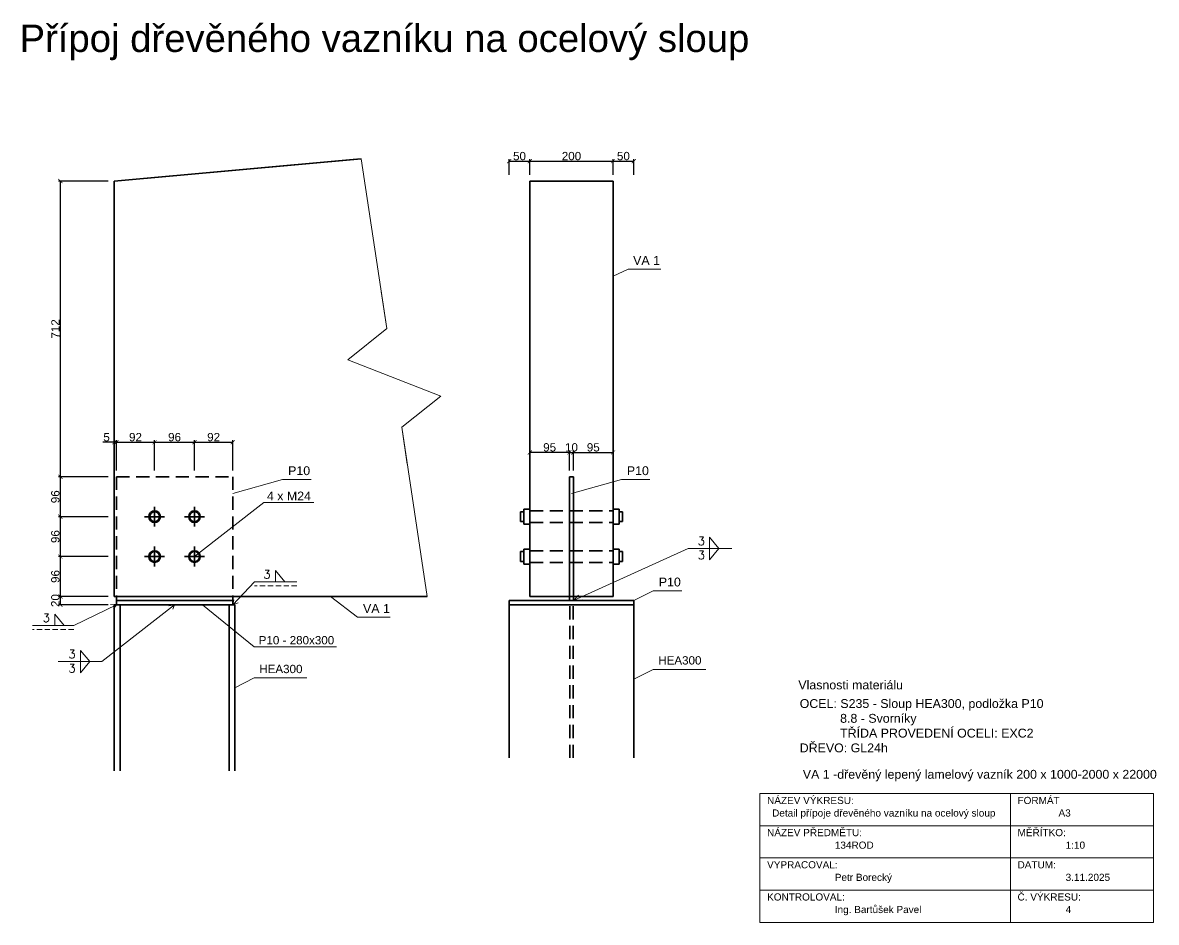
# Model space of a CAD drawing. Header units: millimetres. Extents: x 60091 to 157337, y -34158 to 48031.
# Drawn here: x 142075 to 144803, y 10151 to 12317 of the extents above; entities that cross this region are included whole.
import ezdxf

# ---------------------------------------------------------------- set-up
doc = ezdxf.new("R2010")
doc.units = ezdxf.units.MM
doc.header["$LTSCALE"] = 50
doc.linetypes.add('ČÁRKOVANÁ', pattern=[19.05, 12.7, -6.35])
for name, color, linetype, lineweight in [('kotymoje', 4, 'Continuous', 18), ('Kóty', 4, 'Continuous', 18), ('TENKÁ PLNÁ ČÁRA', 7, 'Continuous', 18), ('Texty', 255, 'Continuous', 13), ('TLUSTA CARKOVANA', 2, 'ČÁRKOVANÁ', 35), ('TLUSTÁ PLNÁ ČÁRA', 2, 'Continuous', 35), ('šrafy', 7, 'Continuous', 13)]:
    doc.layers.add(name, color=color, linetype=linetype, lineweight=lineweight)
doc.styles.add('rez', font='arial.ttf', dxfattribs={"height": 20})
doc.styles.get("Standard").update_dxf_attribs({"font": 'arial.ttf'})
doc.dimstyles.new('koty rez', dxfattribs={"dimtxt": 20, "dimasz": 10, "dimexe": 5, "dimexo": 15, "dimgap": 2, "dimtad": 1, "dimtxsty": 'rez', "dimblk": 'ARCHTICK', "dimcen": 2.5, "dimadec": 0, "dimazin": 0, "dimtfac": 1, "dimtmove": 0, "dimatfit": 3, "dimfxl": 1, "dimarcsym": 0})

# ---------------------------------------------------------------- blocks, each defined once
blk = doc.blocks.new('_ArchTick')
at = {"color": 0, "linetype": 'ByBlock', "const_width": 0.15}
blk.add_lwpolyline([(-0.5, -0.5), (0.5, 0.5)], dxfattribs=at)
blk = doc.blocks.new('*D3')
at = {"layer": 'Defpoints', "color": 0, "transparency": 16777216}
for p in [(142166, 10935.7), (142295.6, 10935.7), (142295.6, 10915.7)]:
    blk.add_point(p, dxfattribs=at)
at = {"layer": 'kotymoje', "color": 0, "lineweight": -2, "transparency": 16777216}
for p, q in [((142280.6, 10935.7), (142161, 10935.7)), ((142280.6, 10915.7), (142161, 10915.7)), ((142166, 10915.7), (142166, 10935.7))]:
    blk.add_line(p, q, dxfattribs=at)
at = {"layer": 'kotymoje', "color": 0, "lineweight": -2, "transparency": 16777216, "xscale": 10, "yscale": 10, "zscale": 10}
for p, rotation in [((142166, 10935.7), 90), ((142166, 10915.7), 270)]:
    blk.add_blockref('_ArchTick', p, dxfattribs=dict(at, rotation=rotation))
at = {"layer": 'kotymoje', "color": 0, "transparency": 16777216, "insert": (142153.8, 10925.7), "char_height": 20, "attachment_point": 5, "rotation": 90, "style": 'rez'}
blk.add_mtext('20', dxfattribs=at)
blk = doc.blocks.new('*D4')
at = {"layer": 'Defpoints', "color": 0, "transparency": 16777216}
for p in [(142166, 11031.7), (142295.6, 11031.7), (142295.6, 10935.7)]:
    blk.add_point(p, dxfattribs=at)
at = {"layer": 'kotymoje', "color": 0, "lineweight": -2, "transparency": 16777216}
for p, q in [((142280.6, 11031.7), (142161, 11031.7)), ((142166, 10935.7), (142166, 11031.7)), ((142280.6, 10935.7), (142161, 10935.7))]:
    blk.add_line(p, q, dxfattribs=at)
at = {"layer": 'kotymoje', "color": 0, "lineweight": -2, "transparency": 16777216, "xscale": 10, "yscale": 10, "zscale": 10}
for p, rotation in [((142166, 11031.7), 90), ((142166, 10935.7), 270)]:
    blk.add_blockref('_ArchTick', p, dxfattribs=dict(at, rotation=rotation))
at = {"layer": 'kotymoje', "color": 0, "transparency": 16777216, "insert": (142153.8, 10983.7), "char_height": 20, "attachment_point": 5, "rotation": 90, "style": 'rez'}
blk.add_mtext('96', dxfattribs=at)
blk = doc.blocks.new('*D5')
at = {"layer": 'Defpoints', "color": 0, "transparency": 16777216}
for p in [(142166, 11127.7), (142295.6, 11127.7), (142295.6, 11031.7)]:
    blk.add_point(p, dxfattribs=at)
at = {"layer": 'kotymoje', "color": 0, "lineweight": -2, "transparency": 16777216}
for p, q in [((142280.6, 11127.7), (142161, 11127.7)), ((142166, 11031.7), (142166, 11127.7)), ((142280.6, 11031.7), (142161, 11031.7))]:
    blk.add_line(p, q, dxfattribs=at)
at = {"layer": 'kotymoje', "color": 0, "lineweight": -2, "transparency": 16777216, "xscale": 10, "yscale": 10, "zscale": 10}
for p, rotation in [((142166, 11127.7), 90), ((142166, 11031.7), 270)]:
    blk.add_blockref('_ArchTick', p, dxfattribs=dict(at, rotation=rotation))
at = {"layer": 'kotymoje', "color": 0, "transparency": 16777216, "insert": (142153.8, 11079.7), "char_height": 20, "attachment_point": 5, "rotation": 90, "style": 'rez'}
blk.add_mtext('96', dxfattribs=at)
blk = doc.blocks.new('*D6')
at = {"layer": 'Defpoints', "color": 0, "transparency": 16777216}
for p in [(142166, 11223.7), (142295.6, 11223.7), (142295.6, 11127.7)]:
    blk.add_point(p, dxfattribs=at)
at = {"layer": 'kotymoje', "color": 0, "lineweight": -2, "transparency": 16777216}
for p, q in [((142280.6, 11223.7), (142161, 11223.7)), ((142166, 11127.7), (142166, 11223.7)), ((142280.6, 11127.7), (142161, 11127.7))]:
    blk.add_line(p, q, dxfattribs=at)
at = {"layer": 'kotymoje', "color": 0, "lineweight": -2, "transparency": 16777216, "xscale": 10, "yscale": 10, "zscale": 10}
for p, rotation in [((142166, 11223.7), 90), ((142166, 11127.7), 270)]:
    blk.add_blockref('_ArchTick', p, dxfattribs=dict(at, rotation=rotation))
at = {"layer": 'kotymoje', "color": 0, "transparency": 16777216, "insert": (142153.8, 11175.7), "char_height": 20, "attachment_point": 5, "rotation": 90, "style": 'rez'}
blk.add_mtext('96', dxfattribs=at)
blk = doc.blocks.new('*D7')
at = {"layer": 'Defpoints', "color": 0, "transparency": 16777216}
for p in [(142166, 11935.7), (142295.6, 11935.7), (142295.6, 11223.7)]:
    blk.add_point(p, dxfattribs=at)
at = {"layer": 'kotymoje', "color": 0, "lineweight": -2, "transparency": 16777216}
for p, q in [((142280.6, 11935.7), (142161, 11935.7)), ((142166, 11223.7), (142166, 11935.7)), ((142280.6, 11223.7), (142161, 11223.7))]:
    blk.add_line(p, q, dxfattribs=at)
at = {"layer": 'kotymoje', "color": 0, "lineweight": -2, "transparency": 16777216, "xscale": 10, "yscale": 10, "zscale": 10}
for p, rotation in [((142166, 11935.7), 90), ((142166, 11223.7), 270)]:
    blk.add_blockref('_ArchTick', p, dxfattribs=dict(at, rotation=rotation))
at = {"layer": 'kotymoje', "color": 0, "transparency": 16777216, "insert": (142154, 11579.7), "char_height": 20, "attachment_point": 5, "rotation": 90, "style": 'rez'}
blk.add_mtext('712', dxfattribs=at)
blk = doc.blocks.new('*D8')
at = {"layer": 'Defpoints', "color": 0, "transparency": 16777216}
for p in [(142300.6, 11306.9), (142295.6, 11223.7), (142300.6, 11223.7)]:
    blk.add_point(p, dxfattribs=at)
at = {"layer": 'kotymoje', "color": 0, "lineweight": -2, "transparency": 16777216}
for p, q in [((142295.6, 11306.9), (142268.3, 11306.9)), ((142295.6, 11238.7), (142295.6, 11311.9)), ((142300.6, 11306.9), (142295.6, 11306.9)), ((142300.6, 11238.7), (142300.6, 11311.9))]:
    blk.add_line(p, q, dxfattribs=at)
at = {"layer": 'kotymoje', "color": 0, "lineweight": -2, "transparency": 16777216, "xscale": 10, "yscale": 10, "zscale": 10, "rotation": 180}
blk.add_blockref('_ArchTick', (142295.6, 11306.9), dxfattribs=at)
at = {"layer": 'kotymoje', "color": 0, "lineweight": -2, "transparency": 16777216, "xscale": 10, "yscale": 10, "zscale": 10}
blk.add_blockref('_ArchTick', (142300.6, 11306.9), dxfattribs=at)
at = {"layer": 'kotymoje', "color": 0, "transparency": 16777216, "insert": (142277, 11319), "char_height": 20, "attachment_point": 5, "style": 'rez'}
blk.add_mtext('5', dxfattribs=at)
blk = doc.blocks.new('*D9')
at = {"layer": 'Defpoints', "color": 0, "transparency": 16777216}
for p in [(142392.6, 11306.9), (142300.6, 11223.7), (142392.6, 11223.7)]:
    blk.add_point(p, dxfattribs=at)
at = {"layer": 'kotymoje', "color": 0, "lineweight": -2, "transparency": 16777216}
for p, q in [((142300.6, 11238.7), (142300.6, 11311.9)), ((142300.6, 11306.9), (142392.6, 11306.9)), ((142392.6, 11238.7), (142392.6, 11311.9))]:
    blk.add_line(p, q, dxfattribs=at)
at = {"layer": 'kotymoje', "color": 0, "lineweight": -2, "transparency": 16777216, "xscale": 10, "yscale": 10, "zscale": 10, "rotation": 180}
blk.add_blockref('_ArchTick', (142300.6, 11306.9), dxfattribs=at)
at = {"layer": 'kotymoje', "color": 0, "lineweight": -2, "transparency": 16777216, "xscale": 10, "yscale": 10, "zscale": 10}
blk.add_blockref('_ArchTick', (142392.6, 11306.9), dxfattribs=at)
at = {"layer": 'kotymoje', "color": 0, "transparency": 16777216, "insert": (142346.6, 11319.1), "char_height": 20, "attachment_point": 5, "style": 'rez'}
blk.add_mtext('92', dxfattribs=at)
blk = doc.blocks.new('*D10')
at = {"layer": 'Defpoints', "color": 0, "transparency": 16777216}
for p in [(142488.6, 11306.9), (142392.6, 11223.7), (142488.6, 11223.7)]:
    blk.add_point(p, dxfattribs=at)
at = {"layer": 'kotymoje', "color": 0, "lineweight": -2, "transparency": 16777216}
for p, q in [((142392.6, 11238.7), (142392.6, 11311.9)), ((142392.6, 11306.9), (142488.6, 11306.9)), ((142488.6, 11238.7), (142488.6, 11311.9))]:
    blk.add_line(p, q, dxfattribs=at)
at = {"layer": 'kotymoje', "color": 0, "lineweight": -2, "transparency": 16777216, "xscale": 10, "yscale": 10, "zscale": 10, "rotation": 180}
blk.add_blockref('_ArchTick', (142392.6, 11306.9), dxfattribs=at)
at = {"layer": 'kotymoje', "color": 0, "lineweight": -2, "transparency": 16777216, "xscale": 10, "yscale": 10, "zscale": 10}
blk.add_blockref('_ArchTick', (142488.6, 11306.9), dxfattribs=at)
at = {"layer": 'kotymoje', "color": 0, "transparency": 16777216, "insert": (142440.6, 11319.1), "char_height": 20, "attachment_point": 5, "style": 'rez'}
blk.add_mtext('96', dxfattribs=at)
blk = doc.blocks.new('*D11')
at = {"layer": 'Defpoints', "color": 0, "transparency": 16777216}
for p in [(142580.6, 11306.9), (142488.6, 11223.7), (142580.6, 11223.7)]:
    blk.add_point(p, dxfattribs=at)
at = {"layer": 'kotymoje', "color": 0, "lineweight": -2, "transparency": 16777216}
for p, q in [((142488.6, 11238.7), (142488.6, 11311.9)), ((142488.6, 11306.9), (142580.6, 11306.9)), ((142580.6, 11238.7), (142580.6, 11311.9))]:
    blk.add_line(p, q, dxfattribs=at)
at = {"layer": 'kotymoje', "color": 0, "lineweight": -2, "transparency": 16777216, "xscale": 10, "yscale": 10, "zscale": 10, "rotation": 180}
blk.add_blockref('_ArchTick', (142488.6, 11306.9), dxfattribs=at)
at = {"layer": 'kotymoje', "color": 0, "lineweight": -2, "transparency": 16777216, "xscale": 10, "yscale": 10, "zscale": 10}
blk.add_blockref('_ArchTick', (142580.6, 11306.9), dxfattribs=at)
at = {"layer": 'kotymoje', "color": 0, "transparency": 16777216, "insert": (142534.6, 11319.1), "char_height": 20, "attachment_point": 5, "style": 'rez'}
blk.add_mtext('92', dxfattribs=at)
blk = doc.blocks.new('*D12')
at = {"layer": 'Defpoints', "color": 0, "transparency": 16777216}
for p in [(143295.6, 11282.3), (143295.6, 11223.7), (143390.6, 11223.7)]:
    blk.add_point(p, dxfattribs=at)
at = {"layer": 'kotymoje', "color": 0, "lineweight": -2, "transparency": 16777216}
for p, q in [((143295.6, 11238.7), (143295.6, 11287.3)), ((143390.6, 11282.3), (143295.6, 11282.3)), ((143390.6, 11238.7), (143390.6, 11287.3))]:
    blk.add_line(p, q, dxfattribs=at)
at = {"layer": 'kotymoje', "color": 0, "lineweight": -2, "transparency": 16777216, "xscale": 10, "yscale": 10, "zscale": 10, "rotation": 180}
blk.add_blockref('_ArchTick', (143295.6, 11282.3), dxfattribs=at)
at = {"layer": 'kotymoje', "color": 0, "lineweight": -2, "transparency": 16777216, "xscale": 10, "yscale": 10, "zscale": 10}
blk.add_blockref('_ArchTick', (143390.6, 11282.3), dxfattribs=at)
at = {"layer": 'kotymoje', "color": 0, "transparency": 16777216, "insert": (143343.1, 11294.5), "char_height": 20, "attachment_point": 5, "style": 'rez'}
blk.add_mtext('95', dxfattribs=at)
blk = doc.blocks.new('*D13')
at = {"layer": 'Defpoints', "color": 0, "transparency": 16777216}
for p in [(143400.6, 11282.3), (143390.6, 11223.7), (143400.6, 11223.7)]:
    blk.add_point(p, dxfattribs=at)
at = {"layer": 'kotymoje', "color": 0, "lineweight": -2, "transparency": 16777216}
for p, q in [((143390.6, 11238.7), (143390.6, 11287.3)), ((143390.6, 11282.3), (143400.6, 11282.3)), ((143400.6, 11238.7), (143400.6, 11287.3))]:
    blk.add_line(p, q, dxfattribs=at)
at = {"layer": 'kotymoje', "color": 0, "lineweight": -2, "transparency": 16777216, "xscale": 10, "yscale": 10, "zscale": 10, "rotation": 180}
blk.add_blockref('_ArchTick', (143390.6, 11282.3), dxfattribs=at)
at = {"layer": 'kotymoje', "color": 0, "lineweight": -2, "transparency": 16777216, "xscale": 10, "yscale": 10, "zscale": 10}
blk.add_blockref('_ArchTick', (143400.6, 11282.3), dxfattribs=at)
at = {"layer": 'kotymoje', "color": 0, "transparency": 16777216, "insert": (143395.6, 11294.5), "char_height": 20, "attachment_point": 5, "style": 'rez'}
blk.add_mtext('10', dxfattribs=at)
blk = doc.blocks.new('*D14')
at = {"layer": 'Defpoints', "color": 0, "transparency": 16777216}
for p in [(143495.6, 11282.3), (143400.6, 11223.7), (143495.6, 11223.7)]:
    blk.add_point(p, dxfattribs=at)
at = {"layer": 'kotymoje', "color": 0, "lineweight": -2, "transparency": 16777216}
for p, q in [((143400.6, 11238.7), (143400.6, 11287.3)), ((143400.6, 11282.3), (143495.6, 11282.3)), ((143495.6, 11238.7), (143495.6, 11287.3))]:
    blk.add_line(p, q, dxfattribs=at)
at = {"layer": 'kotymoje', "color": 0, "lineweight": -2, "transparency": 16777216, "xscale": 10, "yscale": 10, "zscale": 10, "rotation": 180}
blk.add_blockref('_ArchTick', (143400.6, 11282.3), dxfattribs=at)
at = {"layer": 'kotymoje', "color": 0, "lineweight": -2, "transparency": 16777216, "xscale": 10, "yscale": 10, "zscale": 10}
blk.add_blockref('_ArchTick', (143495.6, 11282.3), dxfattribs=at)
at = {"layer": 'kotymoje', "color": 0, "transparency": 16777216, "insert": (143448.1, 11294.5), "char_height": 20, "attachment_point": 5, "style": 'rez'}
blk.add_mtext('95', dxfattribs=at)
blk = doc.blocks.new('*D15')
at = {"layer": 'Defpoints', "color": 0, "transparency": 16777216}
for p in [(143295.6, 11983.5), (143245.6, 11935.7), (143295.6, 11935.7)]:
    blk.add_point(p, dxfattribs=at)
at = {"layer": 'kotymoje', "color": 0, "lineweight": -2, "transparency": 16777216}
for p, q in [((143245.6, 11950.7), (143245.6, 11988.5)), ((143245.6, 11983.5), (143295.6, 11983.5)), ((143295.6, 11950.7), (143295.6, 11988.5))]:
    blk.add_line(p, q, dxfattribs=at)
at = {"layer": 'kotymoje', "color": 0, "lineweight": -2, "transparency": 16777216, "xscale": 10, "yscale": 10, "zscale": 10, "rotation": 180}
blk.add_blockref('_ArchTick', (143245.6, 11983.5), dxfattribs=at)
at = {"layer": 'kotymoje', "color": 0, "lineweight": -2, "transparency": 16777216, "xscale": 10, "yscale": 10, "zscale": 10}
blk.add_blockref('_ArchTick', (143295.6, 11983.5), dxfattribs=at)
at = {"layer": 'kotymoje', "color": 0, "transparency": 16777216, "insert": (143270.6, 11995.7), "char_height": 20, "attachment_point": 5, "style": 'rez'}
blk.add_mtext('50', dxfattribs=at)
blk = doc.blocks.new('*D16')
at = {"layer": 'Defpoints', "color": 0, "transparency": 16777216}
for p in [(143495.6, 11983.5), (143295.6, 11935.7), (143495.6, 11935.7)]:
    blk.add_point(p, dxfattribs=at)
at = {"layer": 'kotymoje', "color": 0, "lineweight": -2, "transparency": 16777216}
for p, q in [((143295.6, 11950.7), (143295.6, 11988.5)), ((143295.6, 11983.5), (143495.6, 11983.5)), ((143495.6, 11950.7), (143495.6, 11988.5))]:
    blk.add_line(p, q, dxfattribs=at)
at = {"layer": 'kotymoje', "color": 0, "lineweight": -2, "transparency": 16777216, "xscale": 10, "yscale": 10, "zscale": 10, "rotation": 180}
blk.add_blockref('_ArchTick', (143295.6, 11983.5), dxfattribs=at)
at = {"layer": 'kotymoje', "color": 0, "lineweight": -2, "transparency": 16777216, "xscale": 10, "yscale": 10, "zscale": 10}
blk.add_blockref('_ArchTick', (143495.6, 11983.5), dxfattribs=at)
at = {"layer": 'kotymoje', "color": 0, "transparency": 16777216, "insert": (143395.6, 11995.7), "char_height": 20, "attachment_point": 5, "style": 'rez'}
blk.add_mtext('200', dxfattribs=at)
blk = doc.blocks.new('*D17')
at = {"layer": 'Defpoints', "color": 0, "transparency": 16777216}
for p in [(143545.6, 11983.5), (143495.6, 11935.7), (143545.6, 11935.7)]:
    blk.add_point(p, dxfattribs=at)
at = {"layer": 'kotymoje', "color": 0, "lineweight": -2, "transparency": 16777216}
for p, q in [((143495.6, 11950.7), (143495.6, 11988.5)), ((143495.6, 11983.5), (143545.6, 11983.5)), ((143545.6, 11950.7), (143545.6, 11988.5))]:
    blk.add_line(p, q, dxfattribs=at)
at = {"layer": 'kotymoje', "color": 0, "lineweight": -2, "transparency": 16777216, "xscale": 10, "yscale": 10, "zscale": 10, "rotation": 180}
blk.add_blockref('_ArchTick', (143495.6, 11983.5), dxfattribs=at)
at = {"layer": 'kotymoje', "color": 0, "lineweight": -2, "transparency": 16777216, "xscale": 10, "yscale": 10, "zscale": 10}
blk.add_blockref('_ArchTick', (143545.6, 11983.5), dxfattribs=at)
at = {"layer": 'kotymoje', "color": 0, "transparency": 16777216, "insert": (143520.6, 11995.7), "char_height": 20, "attachment_point": 5, "style": 'rez'}
blk.add_mtext('50', dxfattribs=at)

msp = doc.modelspace()

# ---------------------------------------------------------------- linework, layer by layer
at = {"layer": 'Kóty'}
msp.add_lwpolyline([(144795.924, 10151.089), (143849.076, 10151.089), (143849.076, 10460.966), (144795.924, 10460.966)], close=True, dxfattribs=at)
for points in [[(144451.616, 10460.966), (144451.616, 10151.089)], [(143849.076, 10383.497), (144795.924, 10383.497)], [(143849.076, 10306.027), (144795.924, 10306.027)], [(143849.076, 10228.558), (144795.924, 10228.558)]]:
    msp.add_lwpolyline(points, dxfattribs=at)
at = {"layer": 'TENKÁ PLNÁ ČÁRA'}
for p, q in [((142951.287, 11580.521), (142889.576, 11988.986)), ((142951.287, 11580.521), (142937.842, 11669.512)), ((142857.493, 11505.67), (142951.287, 11580.521)), ((143080.933, 11418.066), (142857.493, 11505.67)), ((143080.933, 11418.066), (142987.139, 11343.214)), ((142987.139, 11343.214), (143000.584, 11254.224)), ((142987.139, 11343.214), (143048.707, 10935.692))]:
    msp.add_line(p, q, dxfattribs=at)
at = {"layer": 'Texty'}
for p, q in [((142700.67, 11217.389), (142580.61, 11183.692)), ((142700.67, 11217.389), (142769.381, 11217.389)), ((143515.67, 11217.389), (143395.61, 11183.692)), ((143515.67, 11217.389), (143584.381, 11217.389)), ((142655.108, 11161.861), (142488.61, 11031.692)), ((142655.108, 11161.861), (142775.397, 11161.861)), ((143727.707, 11051.162), (143727.707, 11078.206)), ((143727.707, 11078.206), (143750.574, 11051.162)), ((143400.61, 10925.692), (143676.135, 11051.162)), ((143676.135, 11051.162), (143781.151, 11051.162)), ((143727.707, 11051.162), (143727.707, 11024.118)), ((143727.707, 11024.118), (143750.574, 11051.162)), ((142683.318, 10997.941), (142683.318, 10970.896)), ((142683.318, 10997.941), (142706.185, 10970.896)), ((142580.61, 10915.692), (142632.925, 10970.896)), ((142734.89, 10970.896), (142632.925, 10970.896)), ((143592.545, 10949.389), (143545.61, 10925.692)), ((143592.545, 10949.389), (143661.256, 10949.389)), ((142300.61, 10915.692), (142198.039, 10866.033)), ((142440.61, 10915.692), (142265.732, 10778.74)), ((142300.61, 10915.692), (142286.865, 10916.355)), ((142300.61, 10915.692), (142293.873, 10905.899)), ((142440.61, 10915.692), (142427.036, 10913.428)), ((142440.61, 10915.692), (142436.101, 10904.694)), ((142632.545, 10814.022), (142507.636, 10915.692)), ((142580.61, 10915.692), (142583.449, 10927.234)), ((142580.61, 10915.692), (142593.701, 10919.931)), ((142880.927, 10885.562), (142815.994, 10935.692)), ((142152.171, 10893.077), (142152.171, 10866.033)), ((142152.171, 10893.077), (142175.038, 10866.033)), ((142880.927, 10885.562), (142959.413, 10885.562)), ((142198.039, 10866.033), (142098.728, 10866.033)), ((142214.159, 10805.784), (142214.159, 10751.696)), ((142214.159, 10805.784), (142237.026, 10778.74)), ((142632.545, 10814.022), (142830.163, 10814.022)), ((142265.732, 10778.74), (142160.716, 10778.74)), ((142214.159, 10751.696), (142237.026, 10778.74)), ((143592.545, 10760.073), (143545.61, 10736.376)), ((143592.545, 10760.073), (143719.263, 10760.073)), ((142632.545, 10739.389), (142585.61, 10715.692)), ((142632.545, 10739.389), (142759.263, 10739.389))]:
    msp.add_line(p, q, dxfattribs=at)
at = {"layer": 'Texty', "linetype": 'ČÁRKOVANÁ', "ltscale": 0.02}
for p, q in [((142734.89, 10960.918), (142632.925, 10960.918)), ((142198.039, 10856.054), (142098.728, 10856.054))]:
    msp.add_line(p, q, dxfattribs=at)
at = {"layer": 'TLUSTA CARKOVANA', "ltscale": 0.05}
for p, q in [((142300.61, 11223.692), (142580.61, 11223.692)), ((142300.61, 11223.692), (142300.61, 10935.692)), ((142580.61, 11223.692), (142580.61, 10935.692)), ((143295.61, 11141.692), (143495.61, 11141.692)), ((143295.61, 11113.692), (143495.61, 11113.692)), ((143295.61, 11045.692), (143495.61, 11045.692)), ((143295.61, 11017.692), (143495.61, 11017.692)), ((143391.36, 10547.061), (143391.36, 10915.692)), ((143399.86, 10547.061), (143399.86, 10915.692))]:
    msp.add_line(p, q, dxfattribs=at)
at = {"layer": 'TLUSTÁ PLNÁ ČÁRA'}
for p, q in [((142295.61, 11935.692), (142889.576, 11988.986)), ((142295.61, 11935.692), (142879.074, 11988.044)), ((142295.61, 10935.692), (142295.61, 11935.692)), ((143295.61, 11935.692), (143295.61, 10935.692)), ((143495.61, 11935.692), (143295.61, 11935.692)), ((143495.61, 10935.692), (143495.61, 11935.692)), ((143390.61, 11223.692), (143400.61, 11223.692)), ((143390.61, 10925.692), (143390.61, 11223.692)), ((143400.61, 10925.692), (143400.61, 11223.692)), ((142392.61, 11151.692), (142392.61, 11103.692)), ((142488.61, 11151.692), (142488.61, 11103.692)), ((143273.11, 11139.692), (143280.61, 11139.692)), ((143273.11, 11139.692), (143273.11, 11115.692)), ((143280.61, 11127.692), (143280.61, 11145.692)), ((143280.61, 11145.692), (143295.61, 11145.692)), ((143280.61, 11141.692), (143280.61, 11113.692)), ((143295.61, 11141.692), (143295.61, 11113.692)), ((143510.61, 11145.692), (143495.61, 11145.692)), ((143510.61, 11127.692), (143510.61, 11145.692)), ((143510.61, 11141.692), (143510.61, 11113.692)), ((143518.11, 11139.692), (143510.61, 11139.692)), ((143518.11, 11139.692), (143518.11, 11115.692)), ((142416.61, 11127.692), (142368.61, 11127.692)), ((142464.61, 11127.692), (142512.61, 11127.692)), ((143273.11, 11115.692), (143280.61, 11115.692)), ((143280.61, 11127.692), (143280.61, 11109.692)), ((143280.61, 11109.692), (143295.61, 11109.692)), ((143510.61, 11109.692), (143495.61, 11109.692)), ((143510.61, 11127.692), (143510.61, 11109.692)), ((143518.11, 11115.692), (143510.61, 11115.692)), ((142392.61, 11055.692), (142392.61, 11007.692)), ((142488.61, 11055.692), (142488.61, 11007.692)), ((143280.61, 11031.692), (143280.61, 11049.692)), ((143280.61, 11049.692), (143295.61, 11049.692)), ((143510.61, 11049.692), (143495.61, 11049.692)), ((143510.61, 11031.692), (143510.61, 11049.692)), ((142416.61, 11031.692), (142368.61, 11031.692)), ((142464.61, 11031.692), (142512.61, 11031.692)), ((143273.11, 11043.692), (143280.61, 11043.692)), ((143273.11, 11043.692), (143273.11, 11019.692)), ((143280.61, 11045.692), (143280.61, 11017.692)), ((143280.61, 11031.692), (143280.61, 11013.692)), ((143295.61, 11045.692), (143295.61, 11017.692)), ((143510.61, 11045.692), (143510.61, 11017.692)), ((143518.11, 11043.692), (143510.61, 11043.692)), ((143510.61, 11031.692), (143510.61, 11013.692)), ((143518.11, 11043.692), (143518.11, 11019.692)), ((143273.11, 11019.692), (143280.61, 11019.692)), ((143280.61, 11013.692), (143295.61, 11013.692)), ((143510.61, 11013.692), (143495.61, 11013.692)), ((143518.11, 11019.692), (143510.61, 11019.692)), ((142295.61, 10935.692), (142300.61, 10935.692)), ((142295.61, 10515.692), (142295.61, 10915.692)), ((142295.61, 10915.692), (142585.61, 10915.692)), ((142300.61, 10935.692), (142300.61, 10915.692)), ((142300.61, 10935.692), (143048.707, 10935.692)), ((142300.61, 10925.692), (142580.61, 10925.692)), ((142300.61, 10915.692), (142580.61, 10915.692)), ((142309.61, 10515.692), (142309.61, 10915.692)), ((142571.61, 10915.692), (142571.61, 10515.692)), ((142580.61, 10915.692), (142580.61, 10935.692)), ((142585.61, 10935.692), (142580.61, 10935.692)), ((142580.61, 10915.692), (142585.61, 10915.692)), ((142585.61, 10915.692), (142585.61, 10515.692)), ((143245.61, 10925.692), (143245.61, 10547.061)), ((143245.61, 10925.692), (143545.61, 10925.692)), ((143245.61, 10915.692), (143545.61, 10915.692)), ((143295.61, 10935.692), (143495.61, 10935.692)), ((143395.61, 10935.692), (143295.61, 10935.692)), ((143395.61, 10935.692), (143390.61, 10935.692)), ((143395.61, 10935.692), (143495.61, 10935.692)), ((143395.61, 10935.692), (143400.61, 10935.692)), ((143545.61, 10925.692), (143545.61, 10547.061))]:
    msp.add_line(p, q, dxfattribs=at)
for centre, radius in [((142392.61, 11127.692), 14), ((142392.61, 11127.692), 12), ((142488.61, 11127.692), 14), ((142488.61, 11127.692), 12), ((142392.61, 11031.692), 14), ((142392.61, 11031.692), 12), ((142488.61, 11031.692), 14), ((142488.61, 11031.692), 12)]:
    msp.add_circle(centre, radius, dxfattribs=at)
at = {"layer": 'šrafy'}
for p, q in [((143532.28, 11723.526), (143495.61, 11706.816)), ((143610.766, 11723.526), (143532.28, 11723.526)), ((143400.61, 10925.692), (143412.249, 10938.796)), ((143400.61, 10925.692), (143422.222, 10927.904))]:
    msp.add_line(p, q, dxfattribs=at)

# ---------------------------------------------------------------- texts
at = {"layer": 'Kóty', "color": 1, "insert": (143941.439, 10733.335), "char_height": 21.34106, "attachment_point": 1}
msp.add_mtext_dynamic_manual_height_columns('Vlasnosti materiálu', width=742.62921, gutter_width=2.668, heights=[0], dxfattribs=at)
at = {"layer": 'TENKÁ PLNÁ ČÁRA', "attachment_point": 1}
for s, width, gutter_width, heights, insert, char_height in [('\\A1;Přípoj dřevěného vazníku na ocelový sloup', 3551.59069, 8.242, [953.951], (142067.594, 12312.381), 65.93237), ('\\A1;\\pxi-3,l4,t4;VA 1 ', 1149.58261, 2.668, [308.776], (143522.604, 11755.21), 21.34106), ('\\A1;\\pxi-3,l4,t4;OCEL: S235 - Sloup HEA300, podložka P10\\P^I    8.8 - Svorníky\\P^I    TŘÍDA PROVEDENÍ OCELI: EXC2\\PDŘEVO: GL24h', 1149.58261, 2.668, [308.776], (143923.451, 10688.453), 21.34106), ('\\A1;\\pxi-3,l4,t4;VA 1 -dřevěný lepený lamelový vazník 200 x 1000-2000 x 22000\\P\\pi0,l0,tz; ', 1149.58261, 2.668, [308.776], (143930.895, 10518.13), 21.34106), ('\\pxi-3,l4,t4;NÁZEV VÝKRESU:', 345.43285, 2.152, [0], (143849.076, 10453.219), 17.21542), ('\\pxi-3,l4,t4;FORMÁT ', 345.43285, 2.152, [0], (144451.616, 10453.219), 17.21542), ('Detail přípoje dřevěného vazníku na ocelový sloup', 687.31795, 2.152, [35.108], (143878.368, 10423.004), 17.21542), ('A{\\fArial|b0|i0|c238|p34;3}', 345.43285, 2.152, [0], (144567.428, 10423.004), 17.21542), ('\\pxi-3,l4,t4;NÁZEV PŘEDMĚTU:', 345.43285, 2.152, [0], (143849.076, 10375.75), 17.21542), ('\\pxi-3,l4,t4;MĚŘÍTKO: ^I', 345.43285, 2.152, [0], (144451.616, 10375.75), 17.21542), ('\\pxi-3,l4,t4;134ROD', 345.43285, 2.152, [0], (144011.978, 10345.535), 17.21542), ('\\pxi-3,l4,t4;1:10', 345.43285, 2.152, [0], (144567.428, 10345.535), 17.21542), ('\\pxi-3,l4,t4;VYPRACOVAL:', 345.43285, 2.152, [0], (143849.076, 10298.281), 17.21542), ('\\pxi-3,l4,t4;DATUM: ^I^I', 345.43285, 2.152, [0], (144451.616, 10298.281), 17.21542), ('\\pxi-3,l4,t4;Petr Borecký', 345.43285, 2.152, [0], (144011.978, 10268.066), 17.21542), ('\\pxi-3,l4,t4;3.11.2025', 345.43285, 2.152, [0], (144567.428, 10268.066), 17.21542), ('\\pxi-3,l4,t4;KONTROLOVAL:', 345.43285, 2.152, [0], (143849.076, 10220.811), 17.21542), ('\\pxi-3,l4,t4;Č. VÝKRESU:^I', 345.43285, 2.152, [0], (144451.616, 10220.811), 17.21542), ('\\pxi-3,l4,t4;Ing. {\\fArial|b0|i0|c238|p34;Bartůšek Pavel}', 345.43285, 2.152, [0], (144011.978, 10190.596), 17.21542), ('\\pxi-3,l4,t4;4', 345.43285, 2.152, [0], (144567.428, 10190.596), 17.21542)]:
    msp.add_mtext_dynamic_manual_height_columns(s, width=width, gutter_width=gutter_width, heights=heights, dxfattribs=dict(at, insert=insert, char_height=char_height))
at = {"layer": 'Texty', "char_height": 21.34106, "attachment_point": 1}
for s, insert in [('\\A1;\\pxi-3,l4,t4;P10', (142692.45, 11249.072)), ('\\A1;\\pxi-3,l4,t4;P10', (143507.45, 11249.072)), ('\\A1;\\pxi-3,l4,t4;4 x M24', (142641.429, 11188.085)), ('\\A1;\\pxi-3,l4,t4;P10', (143584.325, 10981.072)), ('\\A1;\\pxi-3,l4,t4;VA 1 ', (142872.707, 10917.246))]:
    msp.add_mtext_dynamic_manual_height_columns(s, width=1149.58261, gutter_width=2.668, heights=[308.776], dxfattribs=dict(at, insert=insert))
at = {"layer": 'Texty', "char_height": 20, "attachment_point": 1, "style": 'rez'}
for s, width, gutter_width, heights, insert in [('{\\Fromans|c0;3}', 193.12271, 12.5, [0], (143699.719, 11079.157)), ('{\\Fromans|c0;3}', 193.12271, 12.5, [0], (143699.719, 11045.148)), ('{\\Fromans|c0;3}', 193.12271, 12.5, [0], (142654.394, 10998.891)), ('{\\Fromans|c0;3}', 193.12271, 12.5, [0], (142123.247, 10894.028)), ('\\A1;\\pxi-3,l4,t4;P10 - 280x300', 1149.58261, 2.668, [308.776], (142623.023, 10840.302)), ('{\\Fromans|c0;3}', 193.12271, 12.5, [0], (142185.235, 10806.735)), ('\\A1;\\pxi-3,l4,t4;HEA300', 1149.58261, 2.668, [308.776], (143584.325, 10791.757)), ('{\\Fromans|c0;3}', 193.12271, 12.5, [0], (142185.235, 10772.726)), ('\\A1;\\pxi-3,l4,t4;HEA300', 1149.58261, 2.668, [308.776], (142624.325, 10771.072))]:
    msp.add_mtext_dynamic_manual_height_columns(s, width=width, gutter_width=gutter_width, heights=heights, dxfattribs=dict(at, insert=insert))

# ---------------------------------------------------------------- dimensions: what is measured, and where the dimension line sits
at = {"layer": 'kotymoje'}
for base, p1, p2, picture, middle in [((143295.61, 11983.48), (143245.61, 11935.692), (143295.61, 11935.692), '*D15', (143270.61, 11995.692)), ((143495.61, 11983.48), (143295.61, 11935.692), (143495.61, 11935.692), '*D16', (143395.61, 11995.692)), ((143295.61, 11282.274), (143390.61, 11223.692), (143295.61, 11223.692), '*D12', (143343.11, 11294.485)), ((143495.61, 11282.274), (143400.61, 11223.692), (143495.61, 11223.692), '*D14', (143448.11, 11294.485))]:
    dim = msp.add_linear_dim(base=base, p1=p1, p2=p2, dimstyle='koty rez', dxfattribs=at)
    dim.commit()
    dim.dimension.update_dxf_attribs({"geometry": picture, "text_midpoint": middle})
for base, p1, p2, picture, middle in [((143545.61, 11983.48), (143495.61, 11935.692), (143545.61, 11935.692), '*D17', (143520.61, 11995.692)), ((142392.61, 11306.923), (142300.61, 11223.692), (142392.61, 11223.692), '*D9', (142346.61, 11319.134)), ((142488.61, 11306.923), (142392.61, 11223.692), (142488.61, 11223.692), '*D10', (142440.61, 11319.134)), ((142580.61, 11306.923), (142488.61, 11223.692), (142580.61, 11223.692), '*D11', (142534.61, 11319.134))]:
    dim = msp.add_linear_dim(base=base, p1=p1, p2=p2, dimstyle='koty rez', override={"dimtmove": 1}, dxfattribs=at)
    dim.commit()
    dim.dimension.update_dxf_attribs({"geometry": picture, "text_midpoint": middle})
for base, p1, p2, picture, middle in [((142166.049, 11935.692), (142295.61, 11223.692), (142295.61, 11935.692), '*D7', (142154.008, 11579.692)), ((142166.049, 11223.692), (142295.61, 11127.692), (142295.61, 11223.692), '*D6', (142153.837, 11175.692)), ((142166.049, 11127.692), (142295.61, 11031.692), (142295.61, 11127.692), '*D5', (142153.837, 11079.692)), ((142166.049, 11031.692), (142295.61, 10935.692), (142295.61, 11031.692), '*D4', (142153.837, 10983.692))]:
    dim = msp.add_linear_dim(base=base, p1=p1, p2=p2, angle=90, dimstyle='koty rez', override={"dimtmove": 1}, dxfattribs=at)
    dim.commit()
    dim.dimension.update_dxf_attribs({"geometry": picture, "text_midpoint": middle})
for base, p1, p2, picture, middle in [((142300.61, 11306.869), (142295.61, 11223.692), (142300.61, 11223.692), '*D8', (142276.979, 11306.869)), ((143400.61, 11282.274), (143390.61, 11223.692), (143400.61, 11223.692), '*D13', (143395.61, 11282.274))]:
    dim = msp.add_linear_dim(base=base, p1=p1, p2=p2, dimstyle='koty rez', dxfattribs=at)
    dim.commit()
    dim.dimension.update_dxf_attribs({"geometry": picture, "text_midpoint": middle, "dimtype": 160})
dim = msp.add_linear_dim(base=(142166.049, 10935.692), p1=(142295.61, 10915.692), p2=(142295.61, 10935.692), angle=90, dimstyle='koty rez', dxfattribs=at)
dim.commit()
dim.dimension.update_dxf_attribs({"geometry": '*D3', "text_midpoint": (142166.049, 10925.692), "dimtype": 160})

doc.saveas('drawing.dxf')
